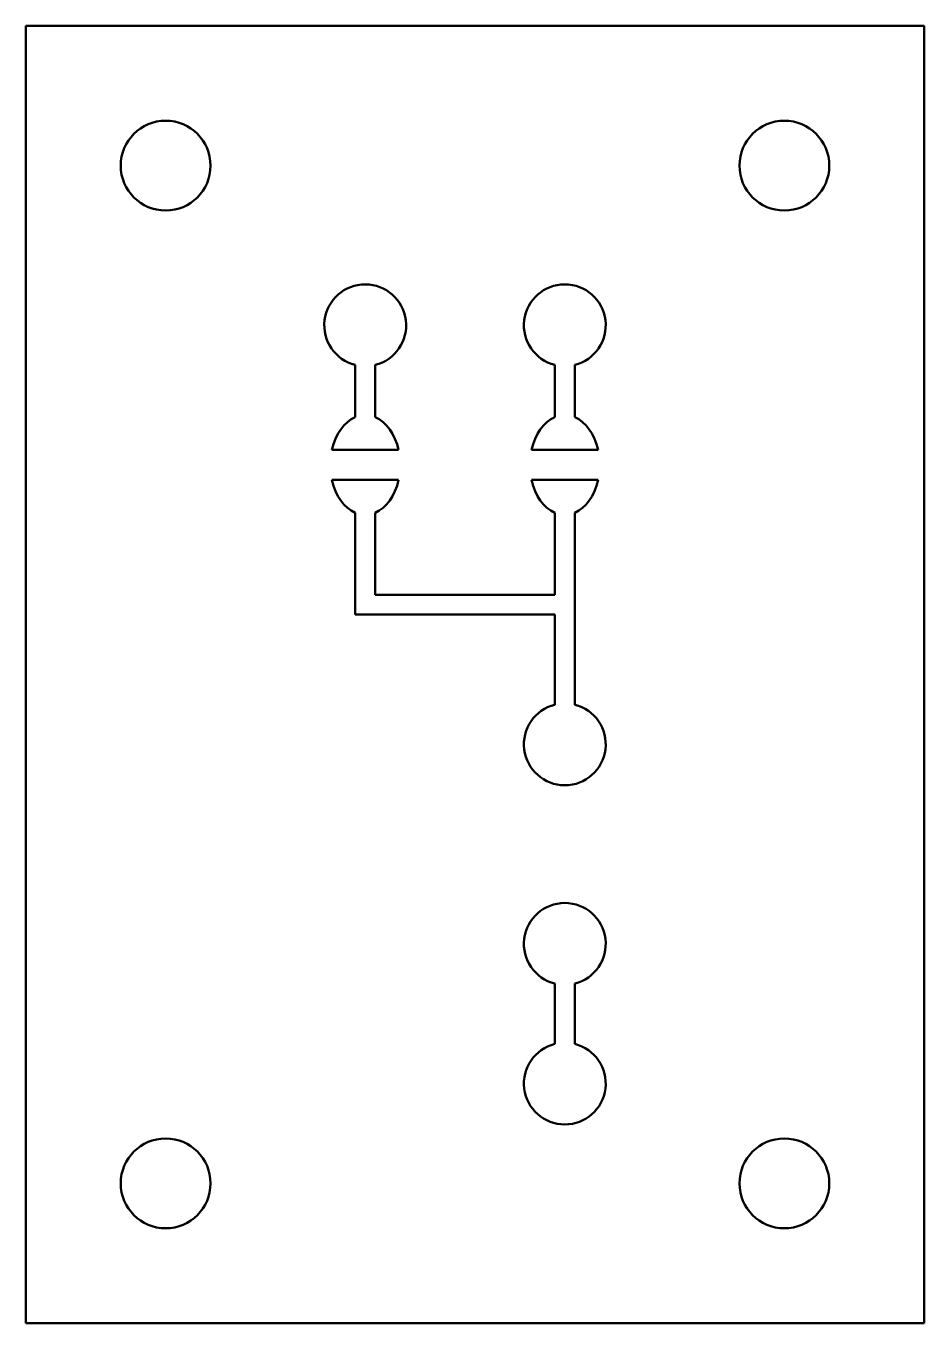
# Model space of a CAD drawing. Header units: millimetres. Extents: x 82.5 to 127.5, y 116 to 181.
import ezdxf

# ---------------------------------------------------------------- set-up
doc = ezdxf.new("R2010")
doc.units = ezdxf.units.MM
doc.layers.add('Visible (ISO)', color=7, linetype='Continuous', lineweight=50)

msp = doc.modelspace()

# ---------------------------------------------------------------- linework, layer by layer
at = {"layer": 'Visible (ISO)'}
for p, q in [((82.5, 181), (82.5, 116)), ((127.5, 181), (82.5, 181)), ((127.5, 116), (127.5, 181)), ((99, 161.396), (99, 164.012)), ((100, 164.012), (100, 161.396)), ((109, 161.396), (109, 164.012)), ((110, 164.012), (110, 161.396)), ((101.169, 159.75), (97.831, 159.75)), ((111.169, 159.75), (107.831, 159.75)), ((97.831, 158.25), (101.169, 158.25)), ((107.831, 158.25), (111.169, 158.25)), ((99, 151.5), (99, 156.604)), ((100, 156.604), (100, 152.5)), ((109, 152.5), (109, 156.604)), ((110, 156.604), (110, 146.988)), ((100, 152.5), (109, 152.5)), ((109, 151.5), (99, 151.5)), ((109, 146.988), (109, 151.5)), ((109, 129.988), (109, 133.012)), ((110, 133.012), (110, 129.988)), ((82.5, 116), (127.5, 116))]:
    msp.add_line(p, q, dxfattribs=at)
for centre in [(89.5, 174), (120.5, 174), (89.5, 123), (120.5, 123)]:
    msp.add_circle(centre, 2.25, dxfattribs=at)
for centre, start, end in [((99.5, 166), 284.11698, 255.88302), ((109.5, 166), 284.11698, 255.88302), ((109.5, 145), 104.11698, 75.88302), ((109.5, 135), 284.11698, 255.88302), ((109.5, 128), 104.11698, 75.88302)]:
    msp.add_arc(centre, 2.05, start, end, dxfattribs=at)
for centre, start_param, end_param in [((99.5, 159), 0.289752, 1.266104), ((99.5, 159), 5.017082, 5.993434), ((109.5, 159), 0.289752, 1.266104), ((109.5, 159), 5.017082, 5.993434), ((99.5, 159), 1.875489, 2.851841), ((99.5, 159), 3.431344, 4.407696), ((109.5, 159), 1.875489, 2.851841), ((109.5, 159), 3.431344, 4.407696)]:
    msp.add_ellipse(centre, major_axis=(0, 2.5), ratio=0.7, start_param=start_param, end_param=end_param, dxfattribs=at)

doc.saveas('drawing.dxf')
